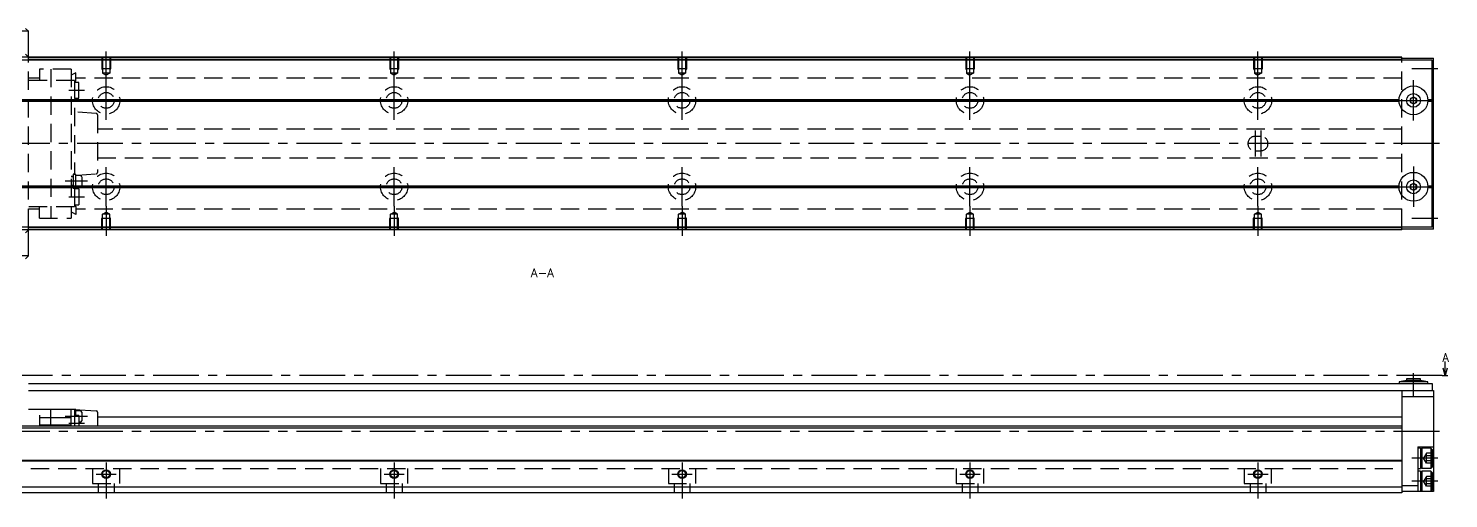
# Model space of a CAD drawing. Extents: x -2 to 851, y -8 to 279.
# Drawn here: x 357.8 to 851, y 8 to 171.3 of the extents above; entities that cross this region are included whole.
import ezdxf

# ---------------------------------------------------------------- set-up
doc = ezdxf.new("R2010")
doc.units = 0
doc.header["$LTSCALE"] = 0.5
doc.linetypes.add('CENTER', pattern=[50.8, 31.75, -6.35, 6.35, -6.35])
doc.linetypes.add('DASHED', pattern=[19.05, 12.7, -6.35])
for name, color, linetype in [('MSM_CENTER', 1, 'CENTER'), ('MSM_CONTINUOUS', 7, 'CONTINUOUS'), ('MSM_DASHED', 4, 'DASHED'), ('MSM_NARROW', 5, 'CONTINUOUS'), ('MSM_PART_NUMBER', 7, 'CONTINUOUS')]:
    doc.layers.add(name, color=color, linetype=linetype)
doc.styles.get("Standard").update_dxf_attribs({"font": 'txt.shx', "height": 3, "bigfont": 'bigfont.shx'})

msp = doc.modelspace()

# ---------------------------------------------------------------- linework, layer by layer
at = {"layer": 'MSM_CENTER'}
for p, q in [((384.76, 153.09), (384.76, 163.3)), ((484.76, 153.09), (484.76, 163.3)), ((584.76, 153.09), (584.76, 163.3)), ((684.76, 153.09), (684.76, 163.3)), ((784.76, 153.09), (784.76, 163.3)), ((384.76, 139.55), (384.76, 153.05)), ((484.76, 139.55), (484.76, 153.05)), ((584.76, 139.55), (584.76, 153.05)), ((684.76, 139.55), (684.76, 153.05)), ((784.76, 139.55), (784.76, 153.05)), ((847.26, 157.3), (838.26, 157.3)), ((838.76, 139.3), (838.76, 153.3)), ((371.76, 149.8), (377.26, 149.8)), ((378.01, 146.3), (391.51, 146.3)), ((478.01, 146.3), (491.51, 146.3)), ((578.01, 146.3), (591.51, 146.3)), ((678.01, 146.3), (691.51, 146.3)), ((778.01, 146.3), (791.51, 146.3)), ((831.76, 146.3), (845.76, 146.3)), ((783.76, 135.8), (783.76, 126.8)), ((785.76, 135.8), (785.76, 126.8)), ((847.76, 131.3), (196.26, 131.3)), ((384.76, 109.55), (384.76, 123.05)), ((484.76, 109.55), (484.76, 123.05)), ((584.76, 109.55), (584.76, 123.05)), ((684.76, 109.55), (684.76, 123.05)), ((784.76, 109.55), (784.76, 123.05)), ((838.76, 123.3), (838.76, 109.3)), ((378.26, 118.2), (370.56, 118.2)), ((378.01, 116.3), (391.51, 116.3)), ((478.01, 116.3), (491.51, 116.3)), ((578.01, 116.3), (591.51, 116.3)), ((678.01, 116.3), (691.51, 116.3)), ((778.01, 116.3), (791.51, 116.3)), ((831.76, 116.3), (845.76, 116.3)), ((371.76, 112.8), (377.26, 112.8)), ((384.76, 109.51), (384.76, 99.3)), ((484.76, 109.51), (484.76, 99.3)), ((584.76, 109.51), (584.76, 99.3)), ((684.76, 109.51), (684.76, 99.3)), ((784.76, 109.51), (784.76, 99.3)), ((847.26, 105.3), (838.26, 105.3)), ((848.76, 50.8), (189.76, 50.8)), ((838.76, 43.5), (838.76, 51.6)), ((378.26, 36.5), (370.56, 36.5)), ((847.76, 31.3), (196.26, 31.3)), ((377.26, 34.1), (371.76, 34.1)), ((384.76, 20.5), (384.76, 8)), ((484.76, 20.5), (484.76, 8)), ((584.76, 20.5), (584.76, 8)), ((684.76, 20.5), (684.76, 8)), ((784.76, 20.5), (784.76, 8)), ((847.26, 22), (838.26, 22)), ((381.26, 16.5), (388.26, 16.5)), ((481.26, 16.5), (488.26, 16.5)), ((581.26, 16.5), (588.26, 16.5)), ((681.26, 16.5), (688.26, 16.5)), ((781.26, 16.5), (788.26, 16.5)), ((847.26, 14), (838.26, 14))]:
    msp.add_line(p, q, dxfattribs=at)
at = {"layer": 'MSM_CONTINUOUS'}
for p, q in [((357.76, 170.3), (329.26, 170.3)), ((357.76, 170.3), (356.76, 171.3)), ((357.76, 160.3), (357.76, 170.3)), ((845.26, 160.3), (223.26, 160.3)), ((834.76, 161.3), (234.76, 161.3)), ((357.76, 161.3), (356.76, 162.3)), ((834.76, 161.1), (357.76, 161.1)), ((834.76, 160.4), (357.76, 160.4)), ((834.76, 160.3), (834.76, 161.3)), ((834.76, 161), (845.76, 161)), ((845.26, 102.3), (845.26, 160.3)), ((845.26, 159), (845.76, 159)), ((845.76, 101.6), (845.76, 161)), ((234.75, 146.6), (833.77, 146.6)), ((234.75, 146), (833.77, 146)), ((234.76, 146.3), (833.76, 146.3)), ((838.76, 147.45), (837.76, 146.88)), ((837.76, 146.88), (837.76, 145.72)), ((837.76, 145.72), (838.76, 145.15)), ((839.76, 146.88), (838.76, 147.45)), ((838.76, 145.15), (839.76, 145.72)), ((839.76, 145.72), (839.76, 146.88)), ((843.75, 146.6), (845.26, 146.6)), ((843.75, 146), (845.26, 146)), ((843.76, 146.3), (845.26, 146.3)), ((234.75, 116.6), (833.77, 116.6)), ((234.75, 116), (833.77, 116)), ((234.76, 116.3), (833.76, 116.3)), ((838.76, 117.45), (837.76, 116.88)), ((837.76, 116.88), (837.76, 115.72)), ((837.76, 115.72), (838.76, 115.15)), ((839.76, 116.88), (838.76, 117.45)), ((838.76, 115.15), (839.76, 115.72)), ((839.76, 115.72), (839.76, 116.88)), ((843.75, 116.6), (845.26, 116.6)), ((843.75, 116), (845.26, 116)), ((843.76, 116.3), (845.26, 116.3)), ((845.76, 103.6), (845.26, 103.6)), ((845.26, 102.3), (223.26, 102.3)), ((834.76, 101.3), (234.76, 101.3)), ((356.76, 100.3), (357.76, 101.3)), ((357.76, 92.3), (357.76, 102.3)), ((834.76, 102.2), (357.76, 102.2)), ((834.76, 101.5), (357.76, 101.5)), ((834.76, 101.3), (834.76, 102.3)), ((845.76, 101.6), (834.76, 101.6)), ((357.76, 92.3), (329.26, 92.3)), ((356.76, 91.3), (357.76, 92.3)), ((849.76, 50.8), (849.76, 55.56)), ((841.16, 49.6), (836.36, 49.6)), ((836.36, 49.6), (836.36, 49)), ((841.16, 49), (841.16, 49.6)), ((848.76, 50.8), (850.76, 50.8)), ((849.76, 50.8), (849.09, 53.3)), ((850.43, 53.3), (849.76, 50.8)), ((357.76, 48), (845.26, 48)), ((357.76, 45.5), (845.76, 45.5)), ((836.36, 49), (833.76, 48.6)), ((843.76, 48.6), (833.76, 48.6)), ((833.76, 48.6), (833.76, 48)), ((834.76, 45.5), (834.76, 10)), ((841.16, 49), (836.36, 49)), ((843.76, 48.6), (841.16, 49)), ((843.76, 48), (843.76, 48.6)), ((845.26, 48), (845.26, 45.5)), ((845.76, 45.5), (845.76, 10.5)), ((834.76, 43.5), (845.76, 43.5)), ((373.76, 39), (357.76, 39)), ((361.56, 37), (361.56, 33.2)), ((372.56, 36), (361.56, 36)), ((365.56, 33.2), (365.56, 39)), ((372.56, 33.2), (372.56, 39)), ((373.76, 39), (373.76, 33.2)), ((373.76, 39), (381.29, 38.53)), ((374.26, 38.9), (373.76, 38.9)), ((375.26, 36.85), (373.76, 36.85)), ((374.26, 36.85), (374.26, 38.9)), ((375.76, 38.5), (374.26, 38.5)), ((375.26, 36.85), (375.26, 33.2)), ((376.26, 38), (376.26, 35)), ((381.76, 38.03), (381.76, 33.2)), ((834.76, 36.3), (381.76, 36.3)), ((834.76, 33.2), (234.76, 33.2)), ((834.76, 32.5), (234.76, 32.5)), ((372.56, 33.5), (361.56, 33.5)), ((375.76, 34.5), (375.26, 34.5)), ((840.26, 26), (840.26, 10.5)), ((840.26, 26), (845.76, 26)), ((841.26, 25.5), (840.26, 25.5)), ((841.26, 25.1), (841.66, 25.5)), ((841.26, 25.5), (841.26, 18.5)), ((841.66, 25.5), (841.66, 18.5)), ((844.86, 25.5), (841.66, 25.5)), ((845.26, 25.1), (844.86, 25.5)), ((844.86, 25.5), (844.86, 18.5)), ((845.26, 25.1), (845.26, 18.9)), ((834.76, 21.2), (234.76, 21.2)), ((834.76, 21), (234.76, 21)), ((840.26, 18.5), (841.26, 18.5)), ((841.26, 17.5), (840.26, 17.5)), ((841.66, 18.5), (841.26, 18.9)), ((841.26, 17.5), (841.26, 10.5)), ((841.26, 17.1), (841.66, 17.5)), ((844.86, 18.5), (841.66, 18.5)), ((841.66, 17.5), (841.66, 10.5)), ((844.86, 17.5), (841.66, 17.5)), ((844.86, 18.5), (845.26, 18.9)), ((844.86, 17.5), (844.86, 10.5)), ((845.26, 17.1), (844.86, 17.5)), ((845.26, 17.1), (845.26, 10.9)), ((834.76, 12), (234.76, 12)), ((834.76, 10), (234.76, 10)), ((834.76, 12.5), (840.26, 12.5)), ((845.76, 10.5), (834.76, 10.5)), ((841.66, 10.5), (841.26, 10.9)), ((844.86, 10.5), (845.26, 10.9))]:
    msp.add_line(p, q, dxfattribs=at)
for centre, radius in [((838.76, 146.3), 5), ((838.76, 146.3), 2.4), ((838.76, 146.3), 1.15), ((838.76, 116.3), 5), ((838.76, 116.3), 2.4), ((838.76, 116.3), 1.15), ((384.76, 16.5), 1.23), ((484.76, 16.5), 1.23), ((584.76, 16.5), 1.23), ((684.76, 16.5), 1.23), ((784.76, 16.5), 1.23)]:
    msp.add_circle(centre, radius, dxfattribs=at)
for centre, start, end in [((375.76, 38), 0, 90), ((375.76, 35), 270, 0), ((381.26, 38.03), 0, 86.4237)]:
    msp.add_arc(centre, 0.5, start, end, dxfattribs=at)
at = {"layer": 'MSM_DASHED'}
for p, q in [((357.76, 102.3), (357.76, 160.3)), ((383.26, 161.3), (383.26, 157.3)), ((383.53, 161.3), (383.53, 155.8)), ((385.99, 161.3), (385.99, 155.8)), ((386.26, 161.3), (386.26, 157.3)), ((483.26, 161.3), (483.26, 157.3)), ((483.53, 161.3), (483.53, 155.8)), ((485.99, 161.3), (485.99, 155.8)), ((486.26, 161.3), (486.26, 157.3)), ((583.26, 161.3), (583.26, 157.3)), ((583.53, 161.3), (583.53, 155.8)), ((585.99, 161.3), (585.99, 155.8)), ((586.26, 161.3), (586.26, 157.3)), ((683.26, 161.3), (683.26, 157.3)), ((683.53, 161.3), (683.53, 155.8)), ((685.99, 161.3), (685.99, 155.8)), ((686.26, 161.3), (686.26, 157.3)), ((783.26, 161.3), (783.26, 157.3)), ((783.53, 161.3), (783.53, 155.8)), ((785.99, 161.3), (785.99, 155.8)), ((786.26, 161.3), (786.26, 157.3)), ((834.76, 102.3), (834.76, 160.3)), ((361.56, 154.05), (357.76, 154.05)), ((373.76, 153.25), (357.76, 153.25)), ((372.56, 157.2), (361.56, 157.2)), ((361.56, 157.2), (361.56, 153.25)), ((365.56, 157.2), (365.56, 105.4)), ((372.56, 157.2), (372.56, 105.4)), ((374.26, 155.89), (372.56, 155.04)), ((373.76, 153.25), (373.76, 120.6)), ((373.76, 152.8), (374.26, 153.1)), ((374.26, 153.1), (374.26, 155.89)), ((834.76, 154.05), (374.26, 154.05)), ((383.26, 157.3), (383.53, 156.83)), ((386.26, 157.3), (383.26, 157.3)), ((385.99, 155.8), (383.53, 155.8)), ((383.53, 155.8), (384.76, 155.09)), ((385.99, 155.8), (384.76, 155.09)), ((386.26, 157.3), (385.99, 156.83)), ((483.26, 157.3), (483.53, 156.83)), ((486.26, 157.3), (483.26, 157.3)), ((485.99, 155.8), (483.53, 155.8)), ((483.53, 155.8), (484.76, 155.09)), ((485.99, 155.8), (484.76, 155.09)), ((486.26, 157.3), (485.99, 156.83)), ((583.26, 157.3), (583.53, 156.83)), ((586.26, 157.3), (583.26, 157.3)), ((585.99, 155.8), (583.53, 155.8)), ((583.53, 155.8), (584.76, 155.09)), ((585.99, 155.8), (584.76, 155.09)), ((586.26, 157.3), (585.99, 156.83)), ((683.26, 157.3), (683.53, 156.83)), ((686.26, 157.3), (683.26, 157.3)), ((685.99, 155.8), (683.53, 155.8)), ((683.53, 155.8), (684.76, 155.09)), ((685.99, 155.8), (684.76, 155.09)), ((686.26, 157.3), (685.99, 156.83)), ((783.26, 157.3), (783.53, 156.83)), ((786.26, 157.3), (783.26, 157.3)), ((785.99, 155.8), (783.53, 155.8)), ((783.53, 155.8), (784.76, 155.09)), ((785.99, 155.8), (784.76, 155.09)), ((786.26, 157.3), (785.99, 156.83)), ((375.26, 152.55), (373.76, 152.55)), ((375.26, 147.05), (375.26, 152.55)), ((373.76, 147.05), (375.26, 147.05)), ((381.29, 141.79), (373.76, 142.3)), ((381.76, 141.29), (381.76, 121.31)), ((834.76, 136.3), (381.76, 136.3)), ((785.76, 133.8), (783.76, 133.8)), ((783.76, 128.8), (785.76, 128.8)), ((381.76, 126.3), (834.76, 126.3)), ((373.26, 119.9), (372.56, 119.9)), ((373.26, 119.7), (372.56, 119.7)), ((373.26, 120.7), (373.26, 115.7)), ((373.76, 120.7), (373.26, 120.7)), ((374.26, 120.6), (373.26, 120.6)), ((374.26, 115.8), (374.26, 120.6)), ((374.26, 120.31), (374.76, 120.31)), ((375.76, 120.2), (374.26, 120.2)), ((374.76, 120.31), (381.3, 120.81)), ((376.26, 119.7), (376.26, 116.7)), ((373.26, 116.7), (372.56, 116.7)), ((373.26, 116.5), (372.56, 116.5)), ((373.26, 115.8), (374.26, 115.8)), ((373.76, 115.7), (373.26, 115.7)), ((373.76, 115.8), (373.76, 109.35)), ((375.26, 115.55), (373.76, 115.55)), ((375.76, 116.2), (374.26, 116.2)), ((375.26, 115.55), (375.26, 110.05)), ((373.76, 109.35), (357.76, 109.35)), ((361.56, 108.55), (357.76, 108.55)), ((361.56, 105.4), (361.56, 109.35)), ((373.76, 110.05), (375.26, 110.05)), ((373.76, 109.8), (374.26, 109.5)), ((374.26, 109.5), (374.26, 106.71)), ((834.76, 108.55), (374.26, 108.55)), ((361.56, 105.4), (372.56, 105.4)), ((374.26, 106.71), (372.56, 107.56)), ((383.26, 105.3), (383.53, 105.77)), ((383.26, 101.3), (383.26, 105.3)), ((386.26, 105.3), (383.26, 105.3)), ((383.53, 106.8), (384.76, 107.51)), ((383.53, 101.3), (383.53, 106.8)), ((385.99, 106.8), (383.53, 106.8)), ((385.99, 106.8), (384.76, 107.51)), ((385.99, 101.3), (385.99, 106.8)), ((386.26, 105.3), (385.99, 105.77)), ((386.26, 101.3), (386.26, 105.3)), ((483.26, 105.3), (483.53, 105.77)), ((483.26, 101.3), (483.26, 105.3)), ((486.26, 105.3), (483.26, 105.3)), ((483.53, 106.8), (484.76, 107.51)), ((483.53, 101.3), (483.53, 106.8)), ((485.99, 106.8), (483.53, 106.8)), ((485.99, 106.8), (484.76, 107.51)), ((485.99, 101.3), (485.99, 106.8)), ((486.26, 105.3), (485.99, 105.77)), ((486.26, 101.3), (486.26, 105.3)), ((583.26, 105.3), (583.53, 105.77)), ((583.26, 101.3), (583.26, 105.3)), ((586.26, 105.3), (583.26, 105.3)), ((583.53, 106.8), (584.76, 107.51)), ((583.53, 101.3), (583.53, 106.8)), ((585.99, 106.8), (583.53, 106.8)), ((585.99, 106.8), (584.76, 107.51)), ((585.99, 101.3), (585.99, 106.8)), ((586.26, 105.3), (585.99, 105.77)), ((586.26, 101.3), (586.26, 105.3)), ((683.26, 105.3), (683.53, 105.77)), ((683.26, 101.3), (683.26, 105.3)), ((686.26, 105.3), (683.26, 105.3)), ((683.53, 106.8), (684.76, 107.51)), ((683.53, 101.3), (683.53, 106.8)), ((685.99, 106.8), (683.53, 106.8)), ((685.99, 106.8), (684.76, 107.51)), ((685.99, 101.3), (685.99, 106.8)), ((686.26, 105.3), (685.99, 105.77)), ((686.26, 101.3), (686.26, 105.3)), ((783.26, 105.3), (783.53, 105.77)), ((783.26, 101.3), (783.26, 105.3)), ((786.26, 105.3), (783.26, 105.3)), ((783.53, 106.8), (784.76, 107.51)), ((783.53, 101.3), (783.53, 106.8)), ((785.99, 106.8), (783.53, 106.8)), ((785.99, 106.8), (784.76, 107.51)), ((785.99, 101.3), (785.99, 106.8)), ((786.26, 105.3), (785.99, 105.77)), ((786.26, 101.3), (786.26, 105.3)), ((843.26, 23.73), (842.26, 22)), ((843.26, 20.27), (842.26, 22)), ((843.26, 20.27), (843.26, 23.73)), ((845.26, 23.73), (843.26, 23.73)), ((845.26, 22.87), (843.26, 22.87)), ((845.26, 21.13), (843.26, 21.13)), ((845.26, 20.27), (843.26, 20.27)), ((234.76, 18.5), (834.76, 18.5)), ((380.01, 18.5), (380.01, 13.2)), ((389.51, 13.2), (389.51, 18.5)), ((480.01, 18.5), (480.01, 13.2)), ((489.51, 13.2), (489.51, 18.5)), ((580.01, 18.5), (580.01, 13.2)), ((589.51, 13.2), (589.51, 18.5)), ((680.01, 18.5), (680.01, 13.2)), ((689.51, 13.2), (689.51, 18.5)), ((780.01, 18.5), (780.01, 13.2)), ((789.51, 13.2), (789.51, 18.5)), ((843.26, 15.73), (842.26, 14)), ((843.26, 12.27), (843.26, 15.73)), ((845.26, 15.73), (843.26, 15.73)), ((845.26, 14.87), (843.26, 14.87)), ((380.01, 13.2), (389.51, 13.2)), ((382.01, 13.2), (382.01, 10)), ((387.51, 13.2), (387.51, 10)), ((480.01, 13.2), (489.51, 13.2)), ((482.01, 13.2), (482.01, 10)), ((487.51, 13.2), (487.51, 10)), ((580.01, 13.2), (589.51, 13.2)), ((582.01, 13.2), (582.01, 10)), ((587.51, 13.2), (587.51, 10)), ((680.01, 13.2), (689.51, 13.2)), ((682.01, 13.2), (682.01, 10)), ((687.51, 13.2), (687.51, 10)), ((780.01, 13.2), (789.51, 13.2)), ((782.01, 13.2), (782.01, 10)), ((787.51, 13.2), (787.51, 10)), ((843.26, 12.27), (842.26, 14)), ((845.26, 13.13), (843.26, 13.13)), ((845.26, 12.27), (843.26, 12.27))]:
    msp.add_line(p, q, dxfattribs=at)
for centre, radius in [((384.76, 146.3), 4.75), ((384.76, 146.3), 2.75), ((484.76, 146.3), 4.75), ((484.76, 146.3), 2.75), ((584.76, 146.3), 4.75), ((584.76, 146.3), 2.75), ((684.76, 146.3), 4.75), ((684.76, 146.3), 2.75), ((784.76, 146.3), 4.75), ((784.76, 146.3), 2.75), ((384.76, 116.3), 4.75), ((384.76, 116.3), 2.75), ((484.76, 116.3), 4.75), ((484.76, 116.3), 2.75), ((584.76, 116.3), 4.75), ((584.76, 116.3), 2.75), ((684.76, 116.3), 4.75), ((684.76, 116.3), 2.75), ((784.76, 116.3), 4.75), ((784.76, 116.3), 2.75)]:
    msp.add_circle(centre, radius, dxfattribs=at)
for centre, radius, start, end in [((381.26, 141.29), 0.5, 0, 86.1409), ((783.76, 131.3), 2.5, 90, 270), ((785.76, 131.3), 2.5, 270, 90), ((375.76, 119.7), 0.5, 0, 90), ((381.26, 121.31), 0.5, 274.3825, 0), ((375.76, 116.7), 0.5, 270, 0)]:
    msp.add_arc(centre, radius, start, end, dxfattribs=at)
at = {"layer": 'MSM_NARROW'}
for centre in [(384.76, 16.5), (484.76, 16.5), (584.76, 16.5), (684.76, 16.5), (784.76, 16.5)]:
    msp.add_circle(centre, 1.5, dxfattribs=at)

# ---------------------------------------------------------------- texts
at = {"layer": 'MSM_PART_NUMBER'}
for s, p in [('A-A', (532.29, 84.92)), ('A', (848.79, 55.53))]:
    msp.add_text(s, height=3, dxfattribs=at).set_placement(p)

doc.saveas('drawing.dxf')
